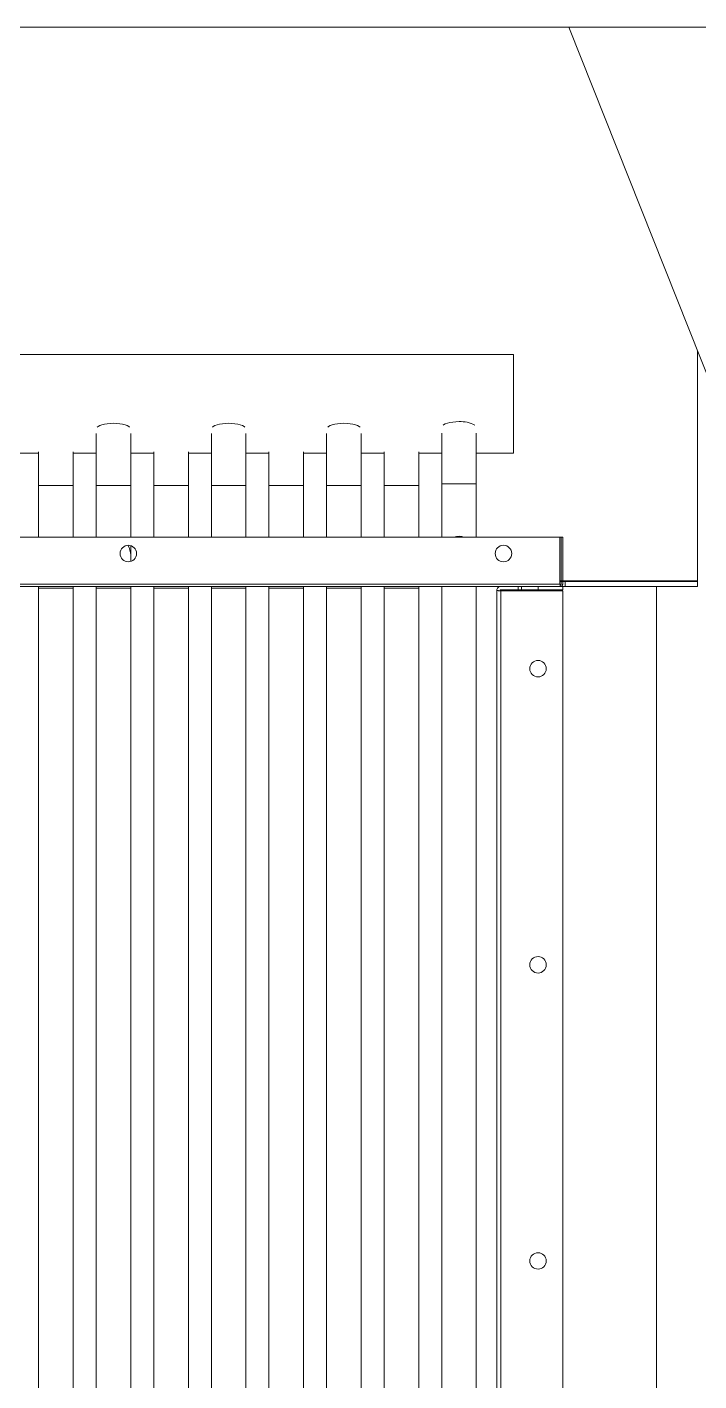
# Model space of a CAD drawing. Header units: millimetres. Extents: x 5343 to 29633, y -275 to 12336.
# Drawn here: x 16602 to 17010, y 4017 to 4840 of the extents above; entities that cross this region are included whole.
import ezdxf

# ---------------------------------------------------------------- set-up
doc = ezdxf.new("R2010")
doc.units = ezdxf.units.MM

msp = doc.modelspace()

# ---------------------------------------------------------------- linework, layer by layer
at = {"linetype": 'Continuous', "lineweight": 15}
for p, q in [((16574.53, 4839.95), (17574.53, 4839.95)), ((16574.53, 4839.95), (17574.53, 4839.95)), ((16931.21, 4839.95), (17018.83, 4619.9)), ((17009.53, 4503.35), (17009.53, 4643.26)), ((16897.53, 4640.95), (16571.53, 4640.95)), ((16897.53, 4640.95), (16571.53, 4640.95)), ((16897.53, 4610.95), (16897.53, 4640.95)), ((16897.53, 4580.95), (16897.53, 4610.95)), ((16644.03, 4592.83), (16644.03, 4561.32)), ((16645.13, 4597.12), (16644.7, 4596.79)), ((16646.15, 4597.69), (16645.13, 4597.12)), ((16647.45, 4598.18), (16646.15, 4597.69)), ((16649, 4598.58), (16647.45, 4598.18)), ((16650.73, 4598.87), (16649, 4598.58)), ((16652.6, 4599.05), (16650.73, 4598.87)), ((16654.53, 4599.12), (16652.6, 4599.05)), ((16656.46, 4599.05), (16654.53, 4599.12)), ((16658.32, 4598.87), (16656.46, 4599.05)), ((16660.06, 4598.58), (16658.32, 4598.87)), ((16661.6, 4598.18), (16660.06, 4598.58)), ((16662.91, 4597.69), (16661.6, 4598.18)), ((16663.93, 4597.12), (16662.91, 4597.69)), ((16664.35, 4596.79), (16663.93, 4597.12)), ((16665.03, 4561.32), (16665.03, 4592.83)), ((16714.03, 4592.83), (16714.03, 4561.32)), ((16715.13, 4597.12), (16714.7, 4596.79)), ((16716.15, 4597.69), (16715.13, 4597.12)), ((16717.45, 4598.18), (16716.15, 4597.69)), ((16719, 4598.58), (16717.45, 4598.18)), ((16720.73, 4598.87), (16719, 4598.58)), ((16722.6, 4599.05), (16720.73, 4598.87)), ((16724.53, 4599.12), (16722.6, 4599.05)), ((16726.46, 4599.05), (16724.53, 4599.12)), ((16728.32, 4598.87), (16726.46, 4599.05)), ((16730.06, 4598.58), (16728.32, 4598.87)), ((16731.6, 4598.18), (16730.06, 4598.58)), ((16732.91, 4597.69), (16731.6, 4598.18)), ((16733.93, 4597.12), (16732.91, 4597.69)), ((16734.35, 4596.79), (16733.93, 4597.12)), ((16735.03, 4561.32), (16735.03, 4592.83)), ((16784.03, 4592.83), (16784.03, 4561.32)), ((16785.13, 4597.12), (16784.7, 4596.79)), ((16786.15, 4597.69), (16785.13, 4597.12)), ((16787.45, 4598.18), (16786.15, 4597.69)), ((16789, 4598.58), (16787.45, 4598.18)), ((16790.73, 4598.87), (16789, 4598.58)), ((16792.6, 4599.05), (16790.73, 4598.87)), ((16794.53, 4599.12), (16792.6, 4599.05)), ((16796.46, 4599.05), (16794.53, 4599.12)), ((16798.32, 4598.87), (16796.46, 4599.05)), ((16800.06, 4598.58), (16798.32, 4598.87)), ((16801.6, 4598.18), (16800.06, 4598.58)), ((16802.91, 4597.69), (16801.6, 4598.18)), ((16803.93, 4597.12), (16802.91, 4597.69)), ((16804.35, 4596.79), (16803.93, 4597.12)), ((16805.03, 4561.32), (16805.03, 4592.83)), ((16854.03, 4593.14), (16854.03, 4562.32)), ((16855.13, 4598.12), (16854.98, 4598.01)), ((16856.15, 4598.69), (16855.13, 4598.12)), ((16857.45, 4599.18), (16856.15, 4598.69)), ((16859, 4599.58), (16857.45, 4599.18)), ((16860.73, 4599.87), (16859, 4599.58)), ((16862.6, 4600.05), (16860.73, 4599.87)), ((16864.53, 4600.12), (16862.6, 4600.05)), ((16875.03, 4562.32), (16875.03, 4593.14)), ((16595.03, 4580.95), (16609.03, 4580.95)), ((16609.03, 4581.76), (16609.03, 4561.32)), ((16630.03, 4561.32), (16630.03, 4581.76)), ((16630.03, 4580.95), (16644.03, 4580.95)), ((16665.03, 4580.95), (16679.03, 4580.95)), ((16679.03, 4581.76), (16679.03, 4561.32)), ((16700.03, 4561.32), (16700.03, 4581.76)), ((16700.03, 4580.95), (16714.03, 4580.95)), ((16735.03, 4580.95), (16749.03, 4580.95)), ((16749.03, 4581.76), (16749.03, 4561.32)), ((16770.03, 4561.32), (16770.03, 4581.76)), ((16770.03, 4580.95), (16784.03, 4580.95)), ((16805.03, 4580.95), (16819.03, 4580.95)), ((16819.03, 4581.76), (16819.03, 4561.32)), ((16840.03, 4561.32), (16840.03, 4581.76)), ((16840.03, 4580.95), (16854.03, 4580.95)), ((16875.03, 4580.95), (16897.53, 4580.95)), ((16609.03, 4561.32), (16609.03, 4529.95)), ((16619.53, 4561.32), (16609.03, 4561.32)), ((16630.03, 4561.32), (16619.53, 4561.32)), ((16630.03, 4529.95), (16630.03, 4561.32)), ((16644.03, 4561.32), (16644.03, 4529.95)), ((16654.53, 4561.32), (16644.03, 4561.32)), ((16665.03, 4561.32), (16654.53, 4561.32)), ((16665.03, 4529.95), (16665.03, 4561.32)), ((16679.03, 4561.32), (16679.03, 4529.95)), ((16689.53, 4561.32), (16679.03, 4561.32)), ((16700.03, 4561.32), (16689.53, 4561.32)), ((16700.03, 4529.95), (16700.03, 4561.32)), ((16714.03, 4561.32), (16714.03, 4529.95)), ((16724.53, 4561.32), (16714.03, 4561.32)), ((16735.03, 4561.32), (16724.53, 4561.32)), ((16735.03, 4529.95), (16735.03, 4561.32)), ((16749.03, 4561.32), (16749.03, 4529.95)), ((16759.53, 4561.32), (16749.03, 4561.32)), ((16770.03, 4561.32), (16759.53, 4561.32)), ((16770.03, 4529.95), (16770.03, 4561.32)), ((16784.03, 4561.32), (16784.03, 4529.95)), ((16794.53, 4561.32), (16784.03, 4561.32)), ((16805.03, 4561.32), (16794.53, 4561.32)), ((16805.03, 4529.95), (16805.03, 4561.32)), ((16819.03, 4561.32), (16819.03, 4529.95)), ((16829.53, 4561.32), (16819.03, 4561.32)), ((16840.03, 4561.32), (16829.53, 4561.32)), ((16840.03, 4529.95), (16840.03, 4561.32)), ((16854.03, 4562.32), (16854.03, 4529.95)), ((16864.53, 4562.32), (16854.03, 4562.32)), ((16875.03, 4562.32), (16864.53, 4562.32)), ((16875.03, 4529.95), (16875.03, 4562.32)), ((16173.23, 4529.95), (16925.82, 4529.95)), ((16173.23, 4529.95), (16925.82, 4529.95)), ((16925.82, 4501.35), (16925.82, 4529.95)), ((16926.53, 4529.95), (16925.82, 4529.95)), ((16926.53, 4501.35), (16926.53, 4529.95)), ((16926.53, 4529.95), (16927.53, 4529.95)), ((16927.53, 4501.35), (16927.53, 4529.95)), ((16665.03, 4518.95), (16665.03, 4524.72)), ((16665.03, 4515.18), (16665.03, 4518.95)), ((16927.53, 4503.35), (16925.82, 4503.35)), ((16927.53, 4502.95), (16925.82, 4502.95)), ((17009.53, 4503.35), (16927.53, 4503.35)), ((16929.03, 4502.95), (16927.53, 4502.95)), ((17009.36, 4502.95), (16929.03, 4502.95)), ((16929.03, 4502.95), (16929.03, 4499.95)), ((17009.36, 4502.95), (17009.36, 4499.95)), ((16926.13, 4499.95), (16172.93, 4499.95)), ((16926.13, 4499.95), (16172.93, 4499.95)), ((16925.82, 4501.35), (16173.23, 4501.35)), ((16925.82, 4501.35), (16173.23, 4501.35)), ((16609.03, 4499.95), (16609.03, 4498.95)), ((16609.03, 4498.95), (16609.03, 3499.95)), ((16619.53, 4498.95), (16609.03, 4498.95)), ((16630.03, 4498.95), (16619.53, 4498.95)), ((16630.03, 4498.95), (16630.03, 4499.95)), ((16630.03, 3499.95), (16630.03, 4498.95)), ((16644.03, 4499.95), (16644.03, 4498.95)), ((16644.03, 4498.95), (16644.03, 3499.95)), ((16654.53, 4498.95), (16644.03, 4498.95)), ((16665.03, 4498.95), (16654.53, 4498.95)), ((16665.03, 4498.95), (16665.03, 4499.95)), ((16665.03, 3499.95), (16665.03, 4498.95)), ((16679.03, 4499.95), (16679.03, 4498.95)), ((16679.03, 4498.95), (16679.03, 3499.95)), ((16689.53, 4498.95), (16679.03, 4498.95)), ((16700.03, 4498.95), (16689.53, 4498.95)), ((16700.03, 4498.95), (16700.03, 4499.95)), ((16700.03, 3499.95), (16700.03, 4498.95)), ((16714.03, 4499.95), (16714.03, 4498.95)), ((16714.03, 4498.95), (16714.03, 3499.95)), ((16724.53, 4498.95), (16714.03, 4498.95)), ((16735.03, 4498.95), (16724.53, 4498.95)), ((16735.03, 4498.95), (16735.03, 4499.95)), ((16735.03, 3499.95), (16735.03, 4498.95)), ((16749.03, 4499.95), (16749.03, 4498.95)), ((16749.03, 4498.95), (16749.03, 3499.95)), ((16759.53, 4498.95), (16749.03, 4498.95)), ((16770.03, 4498.95), (16759.53, 4498.95)), ((16770.03, 4498.95), (16770.03, 4499.95)), ((16770.03, 3499.95), (16770.03, 4498.95)), ((16784.03, 4499.95), (16784.03, 4498.95)), ((16784.03, 4498.95), (16784.03, 3499.95)), ((16794.53, 4498.95), (16784.03, 4498.95)), ((16805.03, 4498.95), (16794.53, 4498.95)), ((16805.03, 4498.95), (16805.03, 4499.95)), ((16805.03, 3499.95), (16805.03, 4498.95)), ((16819.03, 4499.95), (16819.03, 4498.95)), ((16819.03, 4498.95), (16819.03, 3499.95)), ((16829.53, 4498.95), (16819.03, 4498.95)), ((16840.03, 4498.95), (16829.53, 4498.95)), ((16840.03, 4498.95), (16840.03, 4499.95)), ((16840.03, 3499.95), (16840.03, 4498.95)), ((16854.03, 4499.95), (16854.03, 3499.95)), ((16875.03, 3499.95), (16875.03, 4499.95)), ((16887.53, 3502.35), (16887.53, 4497.55)), ((16889.53, 4497.28), (16889.53, 4497.55)), ((16889.93, 4497.95), (16927.53, 4497.95)), ((16889.93, 4497.25), (16927.53, 4497.25)), ((16889.93, 3502.66), (16889.93, 4497.25)), ((16900.53, 4497.25), (16900.53, 4499.95)), ((16902.53, 4499.95), (16902.53, 4497.95)), ((16912.53, 4497.95), (16912.53, 4499.95)), ((16926.13, 4500.95), (16925.88, 4500.95)), ((16926.13, 4499.95), (16927.53, 4499.95)), ((16927.53, 4499.95), (16927.53, 4497.95)), ((16927.53, 4499.95), (16929.03, 4499.95)), ((16927.53, 3502.66), (16927.53, 4497.25)), ((17009.36, 4499.95), (16929.03, 4499.95)), ((16984.53, 3496.95), (16984.53, 4499.95))]:
    msp.add_line(p, q, dxfattribs=at)
for centre in [(16663.53, 4519.95), (16891.53, 4519.95), (16912.53, 4449.95), (16912.53, 4269.95), (16912.53, 4089.95)]:
    msp.add_circle(centre, 5, dxfattribs=at)
for centre, radius, start, end in [((16865.61, 4582.24), 17.9, 61.74831, 93.4522), ((16864.53, 4519.95), 10.5, 72.24721, 107.75279), ((16654.53, 4518.95), 10.5, 0, 34.75746)]:
    msp.add_arc(centre, radius, start, end, dxfattribs=at)
for points in [[(17009.36, 4502.95), (17009.37, 4502.96), (17009.4, 4502.97), (17009.44, 4503.07), (17009.49, 4503.2), (17009.51, 4503.3), (17009.53, 4503.35)], [(16889.93, 4499.95), (16889.61, 4499.92), (16888.98, 4499.85), (16888.19, 4499.29), (16887.64, 4498.5), (16887.56, 4497.87), (16887.53, 4497.55)], [(16887.53, 4497.55), (16887.56, 4497.53), (16887.64, 4497.48), (16888.19, 4497.4), (16888.98, 4497.32), (16889.61, 4497.27), (16889.93, 4497.25)], [(16889.93, 4497.95), (16889.88, 4497.95), (16889.77, 4497.94), (16889.64, 4497.84), (16889.55, 4497.71), (16889.53, 4497.61), (16889.53, 4497.55)], [(16889.93, 4497.25), (16889.88, 4497.27), (16889.77, 4497.32), (16889.64, 4497.4), (16889.55, 4497.48), (16889.53, 4497.53), (16889.53, 4497.55)], [(16925.82, 4501.35), (16925.85, 4501.17), (16925.9, 4500.8), (16925.97, 4500.34), (16926.05, 4500.02), (16926.1, 4499.98), (16926.13, 4499.95)], [(16925.82, 4501.35), (16925.85, 4501.3), (16925.9, 4501.2), (16925.97, 4501.07), (16926.05, 4500.97), (16926.1, 4500.96), (16926.13, 4500.95)], [(16926.13, 4500.95), (16926.18, 4500.96), (16926.28, 4500.97), (16926.42, 4501.07), (16926.51, 4501.2), (16926.52, 4501.3), (16926.53, 4501.35)], [(16926.13, 4499.95), (16926.31, 4499.98), (16926.68, 4500.02), (16927.14, 4500.34), (16927.46, 4500.8), (16927.51, 4501.17), (16927.53, 4501.35)]]:
    msp.add_open_spline(points, degree=3, dxfattribs=at)

doc.saveas('drawing.dxf')
